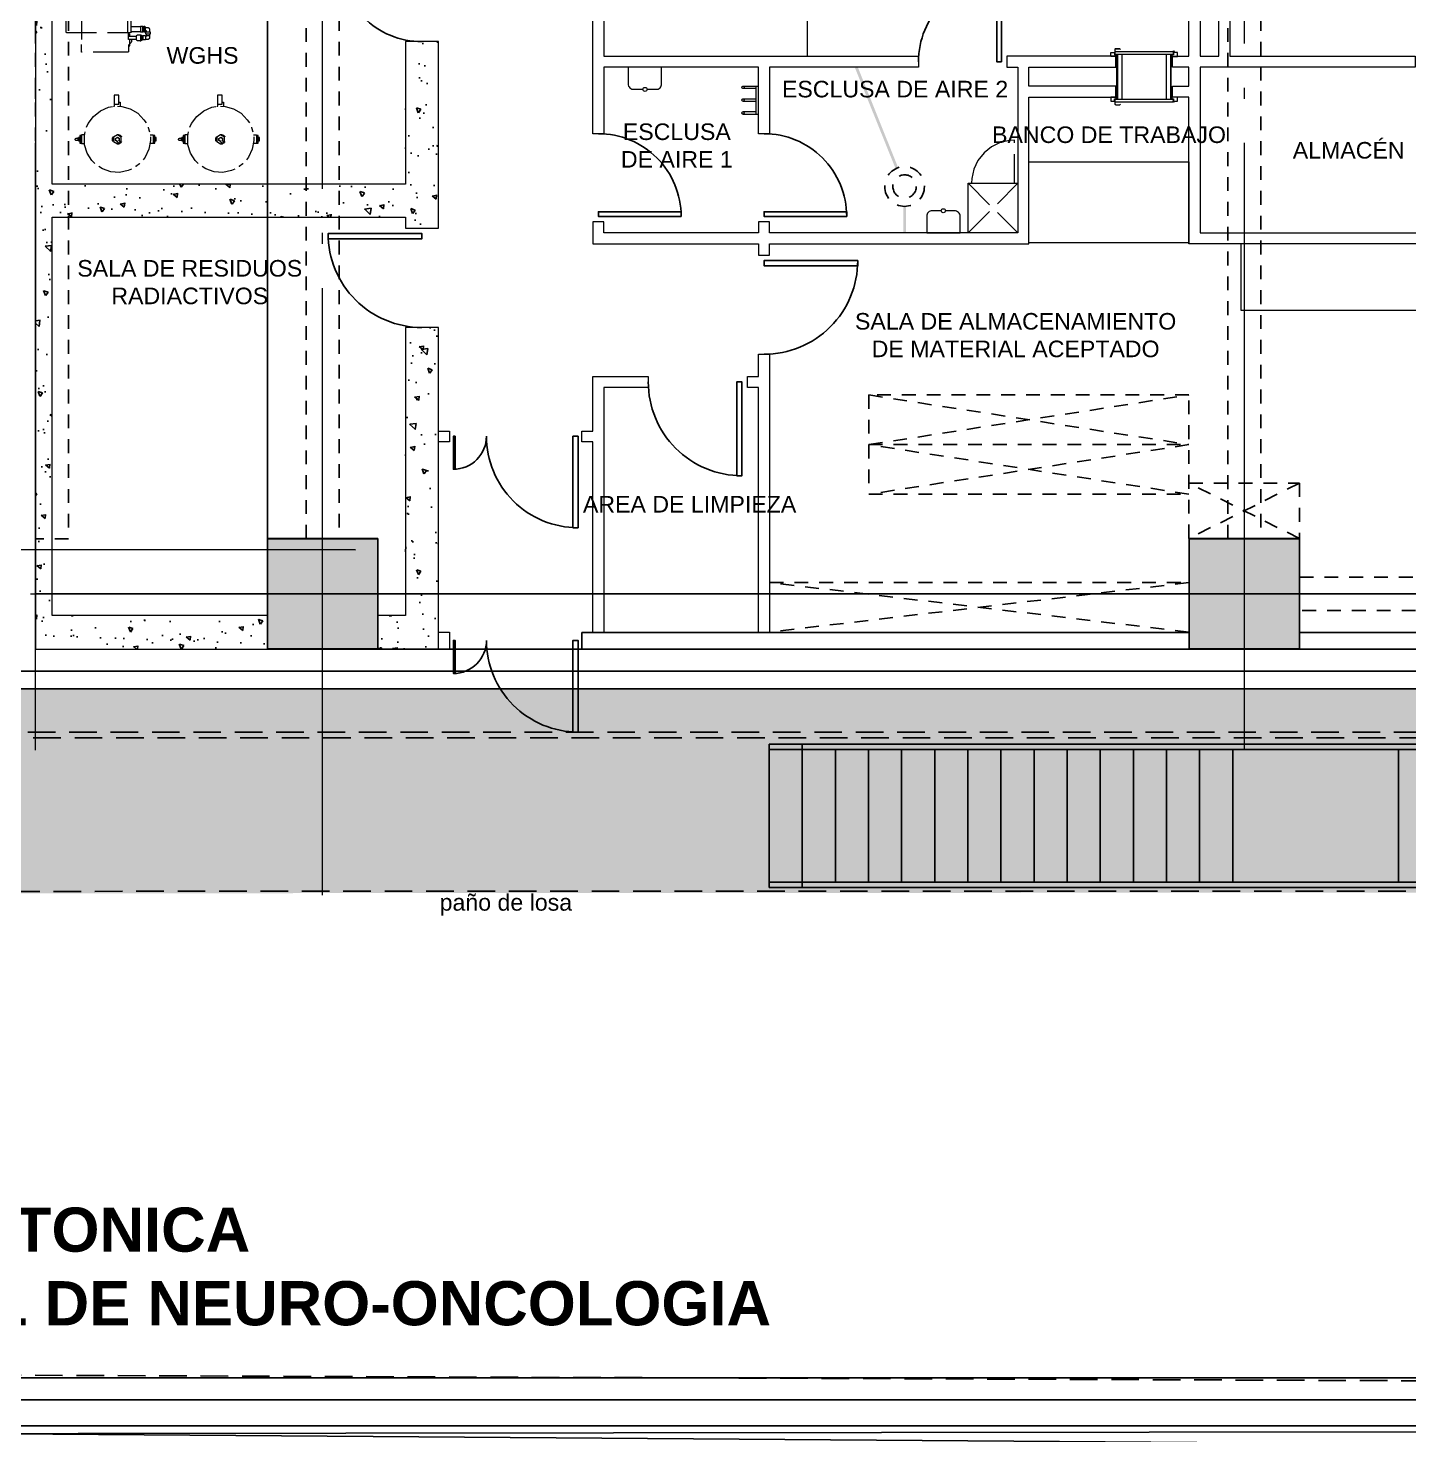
# Model space of a CAD drawing. Header units: metres. Extents: x -22 to 564, y 0 to 143.
# Drawn here: x -5.74 to 6.77, y 26.41 to 39.15 of the extents above; entities that cross this region are included whole.
import ezdxf
from ezdxf.xclip import XClip

# ---------------------------------------------------------------- set-up
doc = ezdxf.new("R2010")
doc.units = ezdxf.units.M
doc.header["$XCLIPFRAME"] = 2
for name, pattern in [('EJES630', [6.3, 5.5, -0.4, 0, -0.4]), ('XREF  PB CONJ$0$CENTER', [50.8, 31.75, -6.35, 6.35, -6.35]), ('XREF  PB CONJ$0$DASHED2', [0.375, 0.25, -0.125]), ('XREF  PB CONJ$0$EJES630', [6.3, 5.5, -0.4, 0, -0.4]), ('XREF  PB CONJ$0$HIDDE150', [0.24, 0.15, -0.09]), ('XREF PB NEURO-ONCOLOGIA$0$DASHED2', [0.375, 0.25, -0.125]), ('XREF PB NEURO-ONCOLOGIA$0$HIDDEN2', [0.1875, 0.125, -0.0625]), ('XREF RADIOFARMACIA$0$CONJUNTO TLAHUAC$0$HIDDEN2', [0.1875, 0.125, -0.0625]), ('XREF RADIOFARMACIA$0$PDF_IMPORT', [1, 0.8, -0.2])]:
    doc.linetypes.add(name, pattern=pattern)
for name, color, linetype in [('COTAS EJES', 8, 'Continuous'), ('TEXTO', 7, 'Continuous'), ('XREF  PB CONJ$0$BARDA', 52, 'Continuous'), ('XREF  PB CONJ$0$CANCELES', 1, 'Continuous'), ('XREF  PB CONJ$0$PARQUE', 251, 'Continuous'), ('XREF  PB CONJ$0$POLIGONAL', 22, 'XREF  PB CONJ$0$HIDDE150'), ('XREF  PB CONJ$0$REFERENCIA COLUMNAS NEURO', 7, 'Continuous'), ('XREF  PB CONJ$0$TUNEL PERIMETRO', 52, 'XREF  PB CONJ$0$DASHED2'), ('XREF PB NEURO-ONCOLOGIA$0$-CG-M-WALL', 7, 'Continuous'), ('XREF PB NEURO-ONCOLOGIA$0$COLUMNAS', 6, 'Continuous'), ('XREF PB NEURO-ONCOLOGIA$0$CONTRAVENTEOS', 6, 'XREF PB NEURO-ONCOLOGIA$0$HIDDEN2'), ('XREF PB NEURO-ONCOLOGIA$0$ELEVADOR Y ESC', 251, 'Continuous'), ('XREF PB NEURO-ONCOLOGIA$0$LAMINA MULTIPERFORADA', 9, 'Continuous'), ('XREF PB NEURO-ONCOLOGIA$0$NOVIDESA', 11, 'Continuous'), ('XREF RADIOFARMACIA$0$-CG-M-WALL', 7, 'Continuous'), ('XREF RADIOFARMACIA$0$CANCELES', 1, 'Continuous'), ('XREF RADIOFARMACIA$0$COLUMNAS', 6, 'Continuous'), ('XREF RADIOFARMACIA$0$MOBILIARIO', 161, 'Continuous'), ('XREF RADIOFARMACIA$0$Mobiliario Fijo', 40, 'Continuous'), ('XREF RADIOFARMACIA$0$MUROS', 3, 'Continuous'), ('XREF RADIOFARMACIA$0$NOVIDESA', 11, 'Continuous'), ('XREF RADIOFARMACIA$0$PROYECCIÓN', 8, 'XREF RADIOFARMACIA$0$CONJUNTO TLAHUAC$0$HIDDEN2'), ('XREF RADIOFARMACIA$0$PUERTAS', 253, 'Continuous')]:
    doc.layers.add(name, color=color, linetype=linetype)
for name, color, linetype, lineweight in [('EJES', 11, 'EJES630', 0), ('XREF  PB CONJ$0$EJES', 11, 'XREF  PB CONJ$0$EJES630', 0), ('XREF RADIOFARMACIA$0$Bunker', 6, 'Continuous', 18), ('XREF RADIOFARMACIA$0$MUROS DE TABLAROCA', 150, 'Continuous', 13)]:
    doc.layers.add(name, color=color, linetype=linetype, lineweight=lineweight)
doc.layers.get('Defpoints').off()
doc.styles.add('100 LOCALES 25', font='arial.ttf', dxfattribs={"height": 0.25})
doc.styles.add('100 SERVICIOS 40', font='arialbd.ttf', dxfattribs={"height": 0.4})
pattern_1 = [(50, (-2551.04923, -1720.762), (0.455461672, -0.039847714), [0.047625, -0.523875]), (355, (-2551.04923, -1720.762), (-0.088108554, 0.47764211), [0.0381, -0.41910146]), (100.451445, (-2551.01127, -1720.76533), (0.36735312, 0.43779438), [0.04047502, -0.44522561]), (46.1842, (-2551.0492, -1720.635), (0.6776976, -0.10510582), [0.0714375, -0.7858125]), (96.635558, (-2550.99275, -1720.6438), (0.59351034, 0.61856531), [0.06071256, -0.66783902]), (351.18415, (-2551.0492, -1720.635), (0.59351034, 0.61856531), [0.05714992, -0.62864933]), (21, (-2550.98573, -1720.66676), (0.37903598, -0.255662995), [0.047625, -0.523875]), (326, (-2550.98573, -1720.66676), (0.15450507, 0.460469915), [0.0381, -0.4191]), (71.451445, (-2550.95414, -1720.68807), (0.53354105, 0.20480692), [0.04047502, -0.445224844]), (37.5, (-2551.04923, -1720.76201), (0.007721508, 0.211387597), [0, -0.41402, 0, -0.42545, 0, -0.4206875]), (7.5, (-2551.04923, -1720.762), (0.167049156, 0.250451437), [0, -0.24257, 0, -0.404495, 0, -0.1603375]), (327.5, (-2551.19083, -1720.76201), (0.338976488, -0.01432186), [0, -0.15875, 0, -0.4953, 0, -0.657225]), (317.5, (-2551.25433, -1720.762), (0.370322953, 0.063566228), [0, -0.206375, 0, -0.32893, 0, -0.466725])]

# ---------------------------------------------------------------- blocks, each defined once
blk = doc.blocks.new('XREF PB NEURO-ONCOLOGIA$0$C-1')
at = {"layer": 'XREF PB NEURO-ONCOLOGIA$0$-CG-M-WALL', "true_color": 0x636466}
h = blk.add_hatch(color=251, dxfattribs=at)
h.dxf.hatch_style = 1
h.paths.add_polyline_path([(-0.5, -0.5), (-0.5, 0.5), (0.5, 0.5), (0.5, -0.5)])
blk.add_lwpolyline([(-0.5, -0.5), (-0.5, 0.5), (0.5, 0.5), (0.5, -0.5)], close=True)
blk = doc.blocks.new('XREF PB NEURO-ONCOLOGIA')
at = {"layer": 'XREF PB NEURO-ONCOLOGIA$0$CONTRAVENTEOS', "color": 3, "elevation": 0}
for points in [[(1.052, 51.176), (6.902, 51.176), (6.902, 50.876), (1.052, 50.876)], [(0.702, 39.726), (0.702, 32.376), (0.402, 32.376), (0.402, 39.726)]]:
    blk.add_lwpolyline(points, close=True, dxfattribs=at)
at = {"layer": 'XREF PB NEURO-ONCOLOGIA$0$CONTRAVENTEOS', "elevation": 0}
for points in [[(1.052, 48.726), (6.902, 48.726), (6.902, 48.426), (1.052, 48.426)], [(1.052, 40.376), (6.902, 40.376), (6.902, 40.076), (1.052, 40.076)]]:
    blk.add_lwpolyline(points, close=True, dxfattribs=at)
at = {"layer": 'XREF PB NEURO-ONCOLOGIA$0$ELEVADOR Y ESC'}
for p, q in [((-2.108, 44.531, 0), (-2.108, 32.326, 0)), ((-0.808, 44.531, 0), (-2.108, 44.531, 0)), ((-2.058, 44.531, 0), (-2.058, 32.376, 0)), ((-0.858, 44.531, 0), (-0.858, 34.584, 0)), ((-0.808, 44.531, 0), (-0.808, 34.634, 0)), ((-0.808, 44.231, 0), (-2.108, 44.231, 0)), ((-0.858, 43.931, 0), (-2.058, 43.931, 0)), ((-0.858, 43.631, 0), (-2.058, 43.631, 0)), ((-0.858, 43.331, 0), (-2.058, 43.331, 0)), ((-0.858, 43.031, 0), (-2.058, 43.031, 0)), ((-0.858, 42.731, 0), (-2.058, 42.731, 0)), ((-0.858, 42.431, 0), (-2.058, 42.431, 0)), ((-0.858, 42.131, 0), (-2.058, 42.131, 0)), ((-0.858, 41.831, 0), (-2.058, 41.831, 0)), ((-0.858, 41.531, 0), (-2.058, 41.531, 0)), ((-0.858, 41.231, 0), (-2.058, 41.231, 0)), ((-0.858, 40.931, 0), (-2.058, 40.931, 0)), ((-0.858, 40.631, 0), (-2.058, 40.631, 0)), ((-0.858, 40.331, 0), (-2.058, 40.331, 0)), ((-0.858, 38.831, 0), (-2.058, 38.831, 0))]:
    blk.add_line(p, q, dxfattribs=at)
at = {"layer": 'XREF PB NEURO-ONCOLOGIA$0$LAMINA MULTIPERFORADA', "linetype": 'XREF PB NEURO-ONCOLOGIA$0$DASHED2', "elevation": 0}
for points in [[(-0.751, 60.886), (17.014, 60.886), (17.014, 26.926), (22.312, 26.926), (22.312, -3.054), (-0.751, -3.054)], [(-0.701, 60.836), (16.964, 60.836), (16.964, 26.876), (22.262, 26.876), (22.262, -3.004), (-0.701, -3.004)]]:
    blk.add_lwpolyline(points, close=True, dxfattribs=at)
at = {"layer": 'XREF PB NEURO-ONCOLOGIA$0$NOVIDESA', "elevation": 0}
for points in [[(16.362, 26.226), (16.362, 60.236), (-0.308, 60.236), (-0.308, 32.376)], [(-0.148, 32.376), (-0.148, 60.076), (16.202, 60.076), (16.202, 26.066)]]:
    blk.add_lwpolyline(points, dxfattribs=at)
at = {"layer": 'XREF PB NEURO-ONCOLOGIA$0$COLUMNAS'}
for p in [(0.552, 48.576, 0), (0.552, 40.226, 0)]:
    blk.add_blockref('XREF PB NEURO-ONCOLOGIA$0$C-1', p, dxfattribs=at)
blk = doc.blocks.new('XREF  PB CONJ$0$A$C7782c7fa')
for points in [[(9.754, 6.741), (0, 0), (-59.721, 84.862)], [(5.682, 4.61), (-26.343, 50.118)]]:
    blk.add_lwpolyline(points)
at = {"extrusion": (-0.000703972, -0.00049541, 1)}
blk.add_lwpolyline([(-24.349, 47.979), (-35.302, 63.544)], dxfattribs=at)
blk.add_lwpolyline([(3.876, 6.307), (21.255, 18.537), (6.107, 40.061), (1.773, 37.011), (-12.5, 57.292), (-25.544, 48.113)], close=True)
blk = doc.blocks.new('XREF  PB CONJ')
at = {"layer": 'XREF  PB CONJ$0$PARQUE', "true_color": 0x136734}
h = blk.add_hatch(dxfattribs=at)
h.set_pattern_fill('CROSS', color=116, scale=0.02, angle=90)
edge = h.paths.add_edge_path()
edge.add_line((3.588, 104.606), (1.694, 104.368))
edge.add_line((1.694, 104.368), (2.478, 17.608))
edge.add_line((2.478, 17.608), (97.731, 17.934))
edge.add_arc((97.725, 19.237), 1.303, 270.2752, 363.1006)
edge.add_line((99.026, 19.307), (96.476, 19.308))
edge.add_line((96.476, 19.308), (96.602, 20.224))
edge.add_line((96.602, 20.224), (62.413, 20.224))
edge.add_arc((58.633, 24.654), 5.823, 229.5247, 310.4753, ccw=False)
edge.add_line((54.853, 20.224), (26.253, 20.219))
edge.add_line((26.253, 20.219), (4.284, 20.03))
edge.add_line((4.284, 20.03), (4.055, 46.691))
edge.add_line((4.055, 46.691), (2.388, 46.691))
edge.add_line((2.388, 46.691), (2.388, 54.803))
edge.add_line((2.388, 54.803), (3.985, 54.803))
edge.add_line((3.985, 54.803), (3.746, 82.668))
edge.add_line((3.746, 82.668), (3.618, 95.256))
edge.add_line((3.618, 95.256), (3.588, 104.606))
at = {"color": 6, "lineweight": 5}
blk.add_line((-2.134, 17.408), (-3.024, 121.174, 0.038), dxfattribs=at)
at = {"layer": 'XREF  PB CONJ$0$BARDA'}
blk.add_lwpolyline([(99.026, 19.307), (99.026, 19.234, -0.413133), (97.731, 17.934), (9.722, 17.609), (-1.936, 17.608), (-2.822, 120.974), (10.082, 120.993)], format="xyb", dxfattribs=at)
at = {"layer": 'XREF  PB CONJ$0$CANCELES', "linetype": 'ByBlock'}
blk.add_line((-3.024, 121.174), (-2.134, 17.408), dxfattribs=at)
at = {"layer": 'XREF  PB CONJ$0$EJES', "linetype": 'XREF  PB CONJ$0$CENTER', "ltscale": 0.1}
blk.add_line((-3.024, 121.174, 0.038), (-2.134, 17.408), dxfattribs=at)
at = {"layer": 'XREF  PB CONJ$0$POLIGONAL'}
blk.add_lwpolyline([(190.821, 18.088), (141.81, 17.896), (9.723, 17.409), (-2.134, 17.408), (-3.024, 121.174), (143.126, 121.39), (183.017, 121.366), (192.17, 121.366), (192.17, 18.093), (192.021, 18.093)], close=True, dxfattribs=at)
at = {"layer": 'XREF  PB CONJ$0$TUNEL PERIMETRO'}
blk.add_lwpolyline([(1.593, 114.754), (1.978, 74.93), (2.48, 17.408), (-2.134, 17.408), (-2.399, 74.832), (-2.968, 114.641)], close=True, dxfattribs=at)
at = {"layer": 'XREF  PB CONJ$0$REFERENCIA COLUMNAS NEURO', "color": 1, "lineweight": 5, "rotation": 325.356105481422}
blk.add_blockref('XREF  PB CONJ$0$A$C7782c7fa', (-2.134, 17.408), dxfattribs=at)
blk = doc.blocks.new('XREF RADIOFARMACIA$0$MOB FIJO')
at = {"layer": 'XREF RADIOFARMACIA$0$Mobiliario Fijo', "lineweight": 15}
for points in [[(2544.268, 1739.102), (2544.268, 1739.063), (2544.273, 1739.055)], [(2544.319, 1739.088), (2544.723, 1739.088)], [(2544.723, 1739.083), (2544.319, 1739.083)], [(2544.723, 1739.043), (2544.319, 1739.043)], [(2544.751, 1739.103), (2544.751, 1738.578), (2544.723, 1738.578), (2544.723, 1739.103), (2544.771, 1739.103)], [(2544.769, 1739.055), (2544.774, 1739.063), (2544.774, 1739.102), (2544.774, 1739.063)], [(2544.723, 1738.642), (2544.319, 1738.642)], [(2544.723, 1738.602), (2544.319, 1738.602)], [(2544.319, 1738.597), (2544.723, 1738.597)], [(2544.741, 1738.565), (2544.741, 1738.571)]]:
    blk.add_lwpolyline(points, dxfattribs=at)
blk.add_lwpolyline([(2544.272, 1739.106, 0.414215), (2544.271, 1739.103), (2544.319, 1739.103), (2544.319, 1738.578), (2544.291, 1738.578), (2544.291, 1739.103)], format="xyb", dxfattribs=at)
for points in [[(2544.322, 1739.094), (2544.337, 1739.094), (2544.337, 1739.143), (2544.301, 1739.143), (2544.301, 1739.109), (2544.322, 1739.109)], [(2544.72, 1739.109), (2544.72, 1739.094), (2544.705, 1739.094), (2544.705, 1739.143), (2544.741, 1739.143), (2544.741, 1739.109)], [(2544.337, 1738.539), (2544.337, 1738.59), (2544.322, 1738.59), (2544.322, 1738.575), (2544.301, 1738.575), (2544.301, 1738.539)], [(2544.705, 1738.539), (2544.741, 1738.539), (2544.741, 1738.575), (2544.72, 1738.575), (2544.72, 1738.59), (2544.705, 1738.59)]]:
    blk.add_lwpolyline(points, close=True, dxfattribs=at)
for centre in [(2544.297, 1738.573), (2544.748, 1738.573)]:
    blk.add_circle(centre, 0.00619, dxfattribs=at)
for centre, start, end in [((2544.272, 1739.065), 179.9998, 209.9986), ((2544.773, 1739.104), 359.9999, 90.0001), ((2544.773, 1739.065), 330.0014, 0.0002)]:
    blk.add_arc(centre, 0.00206, start, end, dxfattribs=at)
blk = doc.blocks.new('XREF RADIOFARMACIA$0$B3')
at = {"lineweight": 5}
for points in [[(2537.161, 1734.828), (2537.011, 1734.828), (2537.011, 1734.528), (2537.161, 1734.528)], [(2537.211, 1734.697), (2537.211, 1734.778)], [(2537.211, 1734.579), (2537.211, 1734.66)]]:
    blk.add_lwpolyline(points, dxfattribs=at)
blk.add_circle((2537.212, 1734.68), 0.0186, dxfattribs=at)
for centre, radius, start, end in [((2537.167, 1734.785), 0.0436, 351.6207, 98.3793), ((2537.164, 1734.575), 0.047, 266.7607, 4.809)]:
    blk.add_arc(centre, radius, start, end, dxfattribs=at)
blk = doc.blocks.new('XREF RADIOFARMACIA$0$B4')
at = {"linetype": 'XREF RADIOFARMACIA$0$PDF_IMPORT', "lineweight": 5, "ltscale": 0.331467}
blk.add_lwpolyline([(2536.166, 1735.728), (2536.166, 1736.118), (2536.21, 1736.116), (2536.296, 1736.096), (2536.374, 1736.058), (2536.442, 1736.004), (2536.497, 1735.935), (2536.534, 1735.857), (2536.554, 1735.772), (2536.556, 1735.728)], dxfattribs=at)
at = {"linetype": 'XREF RADIOFARMACIA$0$PDF_IMPORT', "lineweight": 5, "ltscale": 0.343657}
for points in [[(2536.586, 1735.278), (2536.136, 1735.728)], [(2536.586, 1735.728), (2536.136, 1735.278)]]:
    blk.add_lwpolyline(points, dxfattribs=at)
at = {"lineweight": 5}
blk.add_lwpolyline([(2536.136, 1735.728), (2536.136, 1735.278), (2536.586, 1735.278), (2536.586, 1735.728)], close=True, dxfattribs=at)
blk = doc.blocks.new('XREF RADIOFARMACIA$0$B2')
at = {"lineweight": 5}
for points in [[(2537.222, 1733.919), (2537.222, 1733.799), (2537.222, 1733.778), (2537.473, 1733.778), (2537.473, 1733.919)], [(2537.242, 1733.799), (2537.242, 1733.919)], [(2537.337, 1733.799), (2537.337, 1733.919)], [(2537.358, 1733.799), (2537.358, 1733.919)], [(2537.454, 1733.799), (2537.454, 1733.919)], [(2537.222, 1733.799), (2537.473, 1733.799)]]:
    blk.add_lwpolyline(points, dxfattribs=at)
for centre in [(2537.232, 1733.919), (2537.349, 1733.919), (2537.464, 1733.919)]:
    blk.add_circle(centre, 0.0103, dxfattribs=at)
blk = doc.blocks.new('XREF RADIOFARMACIA$0$B7')
at = {"lineweight": 5}
for points in [[(2529.245, 1748.862), (2529.211, 1748.862), (2529.175, 1748.862), (2529.175, 1748.85), (2529.211, 1748.85), (2529.245, 1748.85)], [(2529.202, 1748.891), (2529.202, 1748.883), (2529.2, 1748.883), (2529.2, 1748.896), (2529.204, 1748.896), (2529.202, 1748.895), (2529.202, 1748.894), (2529.202, 1748.892)], [(2529.219, 1748.891), (2529.219, 1748.892), (2529.218, 1748.894), (2529.218, 1748.895), (2529.218, 1748.896), (2529.22, 1748.896), (2529.22, 1748.883), (2529.219, 1748.883)], [(2529.607, 1748.506), (2529.61, 1748.507), (2529.61, 1748.551), (2529.53, 1748.551), (2529.53, 1748.507), (2529.531, 1748.506)], [(2529.175, 1748.192), (2529.175, 1748.18), (2529.211, 1748.18), (2529.245, 1748.18), (2529.245, 1748.192), (2529.211, 1748.192)]]:
    blk.add_lwpolyline(points, close=True, dxfattribs=at)
for points in [[(2529.18, 1748.846), (2529.18, 1748.85)], [(2529.226, 1748.862), (2529.226, 1748.872), (2529.196, 1748.872), (2529.196, 1748.862)], [(2529.2, 1748.887), (2529.2, 1748.89), (2529.2, 1748.891), (2529.2, 1748.894), (2529.2, 1748.895)], [(2529.2, 1748.872), (2529.2, 1748.877), (2529.201, 1748.877), (2529.22, 1748.877), (2529.22, 1748.883)], [(2529.201, 1748.896), (2529.201, 1748.898), (2529.202, 1748.899), (2529.205, 1748.901), (2529.207, 1748.902), (2529.208, 1748.902), (2529.211, 1748.902), (2529.212, 1748.902), (2529.213, 1748.902), (2529.216, 1748.901), (2529.218, 1748.899), (2529.219, 1748.898), (2529.22, 1748.896)], [(2529.201, 1748.877), (2529.201, 1748.883)], [(2529.211, 1748.85), (2529.211, 1748.862)], [(2529.22, 1748.895), (2529.22, 1748.894), (2529.222, 1748.891), (2529.22, 1748.89), (2529.22, 1748.887)], [(2529.22, 1748.877), (2529.222, 1748.877), (2529.22, 1748.872)], [(2529.24, 1748.85), (2529.24, 1748.846)], [(2529.251, 1748.818), (2529.251, 1748.846), (2529.171, 1748.846), (2529.171, 1748.818)], [(2529.187, 1748.482), (2529.18, 1748.486), (2529.175, 1748.493), (2529.171, 1748.5), (2529.167, 1748.508), (2529.165, 1748.517), (2529.165, 1748.521)], [(2529.186, 1748.493), (2529.19, 1748.486), (2529.23, 1748.486), (2529.251, 1748.521), (2529.23, 1748.555), (2529.19, 1748.555), (2529.169, 1748.521), (2529.175, 1748.513)], [(2529.194, 1748.525), (2529.172, 1748.511), (2529.183, 1748.492), (2529.205, 1748.506)], [(2529.189, 1748.559), (2529.196, 1748.564), (2529.204, 1748.565), (2529.212, 1748.566), (2529.22, 1748.565), (2529.229, 1748.562), (2529.233, 1748.559)], [(2529.19, 1748.522), (2529.2, 1748.539), (2529.219, 1748.539), (2529.23, 1748.519), (2529.22, 1748.503), (2529.201, 1748.503)], [(2529.19, 1748.522), (2529.19, 1748.522)], [(2529.194, 1748.521), (2529.194, 1748.522), (2529.196, 1748.525), (2529.196, 1748.528), (2529.198, 1748.531), (2529.2, 1748.533), (2529.202, 1748.535), (2529.205, 1748.536), (2529.208, 1748.537), (2529.211, 1748.537)], [(2529.201, 1748.503), (2529.201, 1748.503)], [(2529.226, 1748.521), (2529.226, 1748.518), (2529.224, 1748.515), (2529.223, 1748.513), (2529.222, 1748.51), (2529.219, 1748.508), (2529.218, 1748.506), (2529.213, 1748.506), (2529.211, 1748.504)], [(2529.255, 1748.521), (2529.255, 1748.513), (2529.252, 1748.504), (2529.248, 1748.496), (2529.242, 1748.489), (2529.237, 1748.484), (2529.233, 1748.482)], [(2529.508, 1748.554), (2529.511, 1748.554), (2529.511, 1748.546)], [(2529.511, 1748.496), (2529.511, 1748.488), (2529.508, 1748.488)], [(2529.509, 1748.546), (2529.53, 1748.546)], [(2529.548, 1748.506), (2529.548, 1748.496), (2529.509, 1748.496)], [(2528.991, 1748.317), (2528.988, 1748.32), (2528.963, 1748.352), (2528.962, 1748.353)], [(2529.251, 1748.224), (2529.251, 1748.196), (2529.171, 1748.196), (2529.171, 1748.224)], [(2529.319, 1748.242), (2529.318, 1748.242), (2529.279, 1748.229), (2529.277, 1748.229)], [(2529.18, 1748.192), (2529.18, 1748.196)], [(2529.196, 1748.18), (2529.196, 1748.17), (2529.226, 1748.17), (2529.226, 1748.18)], [(2529.24, 1748.196), (2529.24, 1748.192)]]:
    blk.add_lwpolyline(points, dxfattribs=at)
at = {"linetype": 'XREF RADIOFARMACIA$0$PDF_IMPORT', "lineweight": 5, "ltscale": 0.270576}
blk.add_lwpolyline([(2528.991, 1748.726), (2529.017, 1748.751), (2529.084, 1748.793), (2529.16, 1748.817), (2529.241, 1748.819), (2529.278, 1748.813)], dxfattribs=at)
at = {"linetype": 'XREF RADIOFARMACIA$0$PDF_IMPORT', "lineweight": 5, "ltscale": 0.277402}
blk.add_lwpolyline([(2529.321, 1748.8), (2529.354, 1748.784), (2529.418, 1748.737), (2529.468, 1748.674), (2529.5, 1748.601), (2529.506, 1748.565)], dxfattribs=at)
at = {"linetype": 'XREF RADIOFARMACIA$0$PDF_IMPORT', "lineweight": 5, "ltscale": 0.255334}
blk.add_lwpolyline([(2528.94, 1748.392), (2528.927, 1748.423), (2528.911, 1748.5), (2528.916, 1748.58), (2528.942, 1748.656), (2528.963, 1748.69)], dxfattribs=at)
at = {"linetype": 'XREF RADIOFARMACIA$0$PDF_IMPORT', "lineweight": 5, "ltscale": 0.300519}
blk.add_lwpolyline([(2529.511, 1748.521), (2529.508, 1748.481), (2529.486, 1748.404), (2529.446, 1748.335), (2529.388, 1748.28), (2529.359, 1748.261)], dxfattribs=at)
at = {"linetype": 'XREF RADIOFARMACIA$0$PDF_IMPORT', "lineweight": 5, "ltscale": 0.248332}
blk.add_lwpolyline([(2529.233, 1748.222), (2529.2, 1748.221), (2529.121, 1748.235), (2529.048, 1748.268), (2529.024, 1748.287)], dxfattribs=at)
blk = doc.blocks.new('XREF RADIOFARMACIA$0$B8')
at = {"lineweight": 5}
for points in [[(2530.178, 1748.982), (2530.178, 1748.983), (2530.178, 1748.984), (2530.179, 1748.986), (2530.181, 1748.986), (2530.182, 1748.987)], [(2530.723, 1748.987), (2530.724, 1748.986), (2530.725, 1748.986), (2530.727, 1748.984), (2530.727, 1748.983), (2530.727, 1748.982)], [(2530, 1748.844), (2530, 1748.846), (2530.002, 1748.846), (2530.002, 1748.847), (2530.003, 1748.847), (2530.004, 1748.847), (2530.068, 1748.847)], [(2530.178, 1748.847), (2530.113, 1748.847)], [(2530.178, 1748.841), (2530.178, 1748.843), (2530.178, 1748.844), (2530.178, 1748.846), (2530.179, 1748.846), (2530.181, 1748.847), (2530.182, 1748.847)], [(2530.779, 1748.797), (2530.779, 1748.841), (2530.779, 1748.843), (2530.779, 1748.844), (2530.778, 1748.846), (2530.776, 1748.846), (2530.776, 1748.847), (2530.775, 1748.847), (2530.732, 1748.847), (2530.731, 1748.847), (2530.729, 1748.846), (2530.728, 1748.846), (2530.728, 1748.844), (2530.727, 1748.843), (2530.727, 1748.841), (2530.727, 1748.843), (2530.727, 1748.844), (2530.727, 1748.846), (2530.725, 1748.846), (2530.724, 1748.847), (2530.723, 1748.847)], [(2530.779, 1748.815), (2530.779, 1748.815)], [(2530.779, 1748.768), (2530.779, 1748.768)], [(2530.779, 1748.707), (2530.779, 1748.752)], [(2530.654, 1748.707), (2530.63, 1748.707), (2530.629, 1748.707), (2530.628, 1748.707), (2530.628, 1748.705), (2530.626, 1748.705), (2530.626, 1748.704), (2530.625, 1748.702)], [(2530.789, 1748.669), (2530.789, 1748.702), (2530.789, 1748.704), (2530.789, 1748.705), (2530.787, 1748.705), (2530.787, 1748.707), (2530.786, 1748.707), (2530.784, 1748.707), (2530.732, 1748.707), (2530.731, 1748.707), (2530.729, 1748.707), (2530.729, 1748.705), (2530.728, 1748.705), (2530.728, 1748.704), (2530.727, 1748.702), (2530.727, 1748.704), (2530.727, 1748.705), (2530.725, 1748.705), (2530.725, 1748.707), (2530.724, 1748.707), (2530.723, 1748.707), (2530.699, 1748.707)], [(2530.789, 1748.58), (2530.789, 1748.624)], [(2530.625, 1748.502), (2530.626, 1748.5), (2530.626, 1748.499), (2530.628, 1748.497), (2530.629, 1748.497), (2530.63, 1748.497), (2530.654, 1748.497)], [(2530.699, 1748.497), (2530.723, 1748.497), (2530.724, 1748.497), (2530.725, 1748.497), (2530.727, 1748.499), (2530.727, 1748.5), (2530.727, 1748.502), (2530.728, 1748.5), (2530.728, 1748.499), (2530.729, 1748.497), (2530.731, 1748.497), (2530.732, 1748.497), (2530.784, 1748.497), (2530.786, 1748.497), (2530.787, 1748.497), (2530.789, 1748.499), (2530.789, 1748.5), (2530.789, 1748.502), (2530.789, 1748.535)], [(2530.723, 1748.427), (2530.724, 1748.427), (2530.725, 1748.427), (2530.725, 1748.429), (2530.727, 1748.429), (2530.727, 1748.43), (2530.727, 1748.431), (2530.728, 1748.43), (2530.728, 1748.429), (2530.729, 1748.429), (2530.729, 1748.427), (2530.731, 1748.427), (2530.732, 1748.427), (2530.775, 1748.427), (2530.776, 1748.427), (2530.778, 1748.429), (2530.779, 1748.43), (2530.779, 1748.431), (2530.779, 1748.497)], [(2530.068, 1748.42), (2530.004, 1748.42), (2530.003, 1748.42), (2530.002, 1748.422), (2530, 1748.423), (2530, 1748.425)], [(2530.057, 1748.42), (2530.057, 1748.412), (2530.058, 1748.411), (2530.058, 1748.409), (2530.059, 1748.408), (2530.061, 1748.408), (2530.062, 1748.408), (2530.113, 1748.408)], [(2530.113, 1748.393), (2530.105, 1748.393), (2530.097, 1748.394), (2530.088, 1748.397), (2530.081, 1748.401), (2530.075, 1748.408)], [(2530.154, 1748.308), (2530.156, 1748.306), (2530.156, 1748.305), (2530.154, 1748.304), (2530.103, 1748.304), (2530.103, 1748.305), (2530.103, 1748.306), (2530.103, 1748.308), (2530.154, 1748.308), (2530.154, 1748.313), (2530.154, 1748.316), (2530.154, 1748.33), (2530.153, 1748.33), (2530.153, 1748.331), (2530.153, 1748.341), (2530.148, 1748.343), (2530.148, 1748.345), (2530.148, 1748.35), (2530.112, 1748.35), (2530.112, 1748.345), (2530.112, 1748.343), (2530.11, 1748.343), (2530.105, 1748.341), (2530.105, 1748.331), (2530.105, 1748.33), (2530.105, 1748.316), (2530.103, 1748.313), (2530.103, 1748.308)], [(2530.112, 1748.35), (2530.112, 1748.35)], [(2530.113, 1748.35), (2530.113, 1748.42), (2530.178, 1748.42)], [(2530.145, 1748.408), (2530.157, 1748.408), (2530.159, 1748.408), (2530.16, 1748.408), (2530.161, 1748.409), (2530.163, 1748.411), (2530.163, 1748.412), (2530.163, 1748.42)], [(2530.145, 1748.42), (2530.145, 1748.35)], [(2530.148, 1748.35), (2530.148, 1748.35)], [(2530.182, 1748.427), (2530.181, 1748.427), (2530.179, 1748.427), (2530.179, 1748.429), (2530.178, 1748.429), (2530.178, 1748.43), (2530.178, 1748.431)], [(2530.182, 1748.397), (2530.181, 1748.397), (2530.179, 1748.397), (2530.179, 1748.398), (2530.178, 1748.398), (2530.178, 1748.4), (2530.178, 1748.401), (2530.178, 1748.403)], [(2530.183, 1748.31), (2530.183, 1748.397)], [(2530.231, 1748.397), (2530.231, 1748.31), (2530.183, 1748.31), (2530.183, 1748.29), (2530.231, 1748.29), (2530.231, 1748.31)], [(2530.727, 1748.403), (2530.727, 1748.401), (2530.727, 1748.4), (2530.727, 1748.398), (2530.725, 1748.398), (2530.725, 1748.397), (2530.724, 1748.397), (2530.723, 1748.397)], [(2530.106, 1748.304), (2530.106, 1748.304)], [(2530.11, 1748.304), (2530.106, 1748.304)], [(2530.149, 1748.294), (2530.148, 1748.294), (2530.145, 1748.293), (2530.143, 1748.293), (2530.141, 1748.293), (2530.139, 1748.294), (2530.137, 1748.294), (2530.137, 1748.304), (2530.149, 1748.304), (2530.149, 1748.294), (2530.148, 1748.294), (2530.146, 1748.293), (2530.112, 1748.293), (2530.11, 1748.294)], [(2530.112, 1748.288), (2530.112, 1748.293)], [(2530.152, 1748.229), (2530.13, 1748.229), (2530.127, 1748.229), (2530.124, 1748.231), (2530.121, 1748.232), (2530.12, 1748.233), (2530.119, 1748.235), (2530.117, 1748.236), (2530.116, 1748.239), (2530.114, 1748.242), (2530.114, 1748.244), (2530.114, 1748.266)], [(2530.137, 1748.294), (2530.132, 1748.294), (2530.127, 1748.293), (2530.123, 1748.294), (2530.117, 1748.294)], [(2530.143, 1748.266), (2530.143, 1748.258), (2530.152, 1748.258)], [(2530.146, 1748.293), (2530.146, 1748.288)], [(2530.153, 1748.304), (2530.149, 1748.304)], [(2530.163, 1748.261), (2530.153, 1748.261), (2530.152, 1748.258), (2530.152, 1748.229), (2530.153, 1748.226), (2530.163, 1748.228)], [(2530.153, 1748.304), (2530.153, 1748.304)], [(2530.181, 1748.273), (2530.181, 1748.282), (2530.234, 1748.282), (2530.234, 1748.273), (2530.227, 1748.273), (2530.22, 1748.273), (2530.207, 1748.273), (2530.194, 1748.273), (2530.187, 1748.273), (2530.181, 1748.273), (2530.185, 1748.273), (2530.187, 1748.273), (2530.207, 1748.273), (2530.227, 1748.273), (2530.23, 1748.273), (2530.234, 1748.273)], [(2530.183, 1748.282), (2530.183, 1748.29)], [(2530.222, 1748.266), (2530.222, 1748.244), (2530.222, 1748.242), (2530.22, 1748.239), (2530.22, 1748.236), (2530.219, 1748.235), (2530.216, 1748.233), (2530.215, 1748.232), (2530.212, 1748.231), (2530.209, 1748.229), (2530.207, 1748.229), (2530.185, 1748.229)], [(2530.185, 1748.258), (2530.193, 1748.258), (2530.193, 1748.266)], [(2530.19, 1748.273), (2530.19, 1748.268), (2530.193, 1748.266), (2530.222, 1748.266), (2530.225, 1748.268), (2530.225, 1748.273)], [(2530.194, 1748.273), (2530.194, 1748.282)], [(2530.22, 1748.273), (2530.22, 1748.282)], [(2530.231, 1748.29), (2530.231, 1748.282)]]:
    blk.add_lwpolyline(points, dxfattribs=at)
at = {"linetype": 'XREF RADIOFARMACIA$0$PDF_IMPORT', "lineweight": 5, "ltscale": 0.34116}
for points in [[(2530.178, 1748.982), (2530.178, 1748.403)], [(2530.723, 1748.987), (2530.182, 1748.987)], [(2530.727, 1748.403), (2530.727, 1748.982)], [(2530.723, 1748.847), (2530.182, 1748.847)], [(2530.182, 1748.427), (2530.723, 1748.427)], [(2530.182, 1748.397), (2530.723, 1748.397)]]:
    blk.add_lwpolyline(points, dxfattribs=at)
at = {"linetype": 'XREF RADIOFARMACIA$0$PDF_IMPORT', "lineweight": 5, "ltscale": 0.392851}
blk.add_lwpolyline([(2530, 1748.425), (2530, 1748.844)], dxfattribs=at)
at = {"linetype": 'XREF RADIOFARMACIA$0$PDF_IMPORT', "lineweight": 5}
blk.add_lwpolyline([(2530.779, 1748.814), (2530.779, 1748.715)], dxfattribs=at)
at = {"linetype": 'XREF RADIOFARMACIA$0$PDF_IMPORT', "lineweight": 5, "ltscale": 0.330822}
blk.add_lwpolyline([(2530.625, 1748.702), (2530.625, 1748.502)], dxfattribs=at)
at = {"lineweight": 5}
for points in [[(2530.11, 1748.304), (2530.11, 1748.294), (2530.112, 1748.294), (2530.113, 1748.293), (2530.116, 1748.294), (2530.117, 1748.294), (2530.117, 1748.304), (2530.116, 1748.302), (2530.113, 1748.302)], [(2530.11, 1748.288), (2530.148, 1748.288), (2530.149, 1748.288), (2530.149, 1748.269), (2530.149, 1748.268), (2530.148, 1748.268), (2530.143, 1748.266), (2530.114, 1748.266), (2530.112, 1748.268), (2530.11, 1748.268), (2530.11, 1748.269)], [(2530.163, 1748.225), (2530.163, 1748.262), (2530.163, 1748.264), (2530.182, 1748.264), (2530.183, 1748.264), (2530.183, 1748.262), (2530.185, 1748.258), (2530.185, 1748.229), (2530.183, 1748.226), (2530.183, 1748.225), (2530.182, 1748.225)]]:
    blk.add_lwpolyline(points, close=True, dxfattribs=at)
blk = doc.blocks.new('XREF RADIOFARMACIA$0$C-1')
at = {"layer": 'XREF RADIOFARMACIA$0$-CG-M-WALL', "true_color": 0x636466}
h = blk.add_hatch(color=251, dxfattribs=at)
h.dxf.hatch_style = 1
h.paths.add_polyline_path([(-0.5, -0.5), (-0.5, 0.5), (0.5, 0.5), (0.5, -0.5)])
blk.add_lwpolyline([(-0.5, -0.5), (-0.5, 0.5), (0.5, 0.5), (0.5, -0.5)], close=True)
blk = doc.blocks.new('XREF RADIOFARMACIA$0$GG')
at = {"layer": 'XREF RADIOFARMACIA$0$COLUMNAS'}
for p in [(34.123, 16.903, 0), (34.123, 8.553, 0)]:
    blk.add_blockref('XREF RADIOFARMACIA$0$C-1', p, dxfattribs=at)
blk = doc.blocks.new('XREF RADIOFARMACIA')
at = {"layer": 'XREF RADIOFARMACIA$0$NOVIDESA'}
h = blk.add_hatch(dxfattribs=at)
h.set_pattern_fill('AR-CONC', color=1, scale=0.0025)
h.set_pattern_definition(pattern_1)
edge = h.paths.add_edge_path()
edge.add_line((0.354, 23.215), (0.653, 23.215))
edge.add_line((0.653, 23.215), (0.653, 25.165))
edge.add_line((0.653, 25.165), (4.262, 25.165))
edge.add_line((4.262, 25.165), (4.262, 21.965))
edge.add_line((4.262, 21.965), (4.163, 21.965))
edge.add_line((4.163, 21.965), (4.163, 21.665))
edge.add_line((4.163, 21.665), (5.852, 21.665))
edge.add_line((5.852, 21.665), (5.852, 21.965))
edge.add_line((5.852, 21.965), (4.562, 21.965))
edge.add_line((4.562, 21.965), (4.562, 25.165))
edge.add_line((4.562, 25.165), (6.702, 25.165))
edge.add_line((6.702, 25.165), (6.702, 21.965))
edge.add_line((6.702, 21.965), (6.651, 21.965))
edge.add_line((6.651, 21.965), (6.651, 21.665))
edge.add_line((6.651, 21.665), (7.002, 21.665))
edge.add_line((7.002, 21.665), (7.002, 25.315))
edge.add_line((7.002, 25.315), (0.35, 25.315))
edge.add_line((0.35, 25.315), (0.35, 23.215))
h = blk.add_hatch(dxfattribs=at)
h.set_pattern_fill('AR-CONC', color=1, scale=0.0025)
h.set_pattern_definition(pattern_1)
edge = h.paths.add_edge_path()
edge.add_line((0.35, 22.215), (0.35, 21.665))
edge.add_line((0.35, 21.665), (3.263, 21.665))
edge.add_line((3.263, 21.665), (3.263, 21.965))
edge.add_line((3.263, 21.965), (0.653, 21.965))
edge.add_line((0.653, 21.965), (0.653, 22.215))
edge.add_line((0.653, 22.215), (0.354, 22.215))
at = {"layer": 'XREF RADIOFARMACIA$0$PROYECCIÓN'}
for points in [[(5.624, 17.868), (5.614, 17.892), (4.701, 17.524), (4.71, 17.501)], [(4.361, 17.43), (4.361, 17.454), (4.119, 17.454), (4.119, 17.429)]]:
    blk.add_hatch(color=256, dxfattribs=at).paths.add_polyline_path(points)
at = {"layer": 'XREF RADIOFARMACIA$0$Bunker', "elevation": 0}
blk.add_lwpolyline([(0.354, 23.215), (0.653, 23.215), (0.653, 25.165), (4.262, 25.165), (4.262, 21.965), (4.163, 21.965), (4.163, 21.665), (5.852, 21.665), (5.852, 21.965), (4.562, 21.965), (4.562, 25.165), (6.702, 25.165), (6.702, 21.965), (6.651, 21.965), (6.651, 21.665), (7.002, 21.665), (7.002, 25.315), (0.35, 25.315), (0.35, 23.215)], dxfattribs=at)
at = {"layer": 'XREF RADIOFARMACIA$0$Bunker'}
blk.add_lwpolyline([(0.35, 22.215), (0.35, 21.665), (3.263, 21.665), (3.263, 21.965), (0.653, 21.965), (0.653, 22.215), (0.354, 22.215)], dxfattribs=at)
at = {"layer": 'XREF RADIOFARMACIA$0$CANCELES'}
for points in [[(0.129, 21.53), (0.429, 21.53), (0.429, 21.514), (0.129, 21.514), (0.129, 21.53, 0.414214), (0.429, 21.23)], [(-0.401, 20.401), (0.429, 20.401), (0.429, 20.447), (-0.401, 20.447), (-0.401, 20.401, -0.414214), (0.429, 21.23)]]:
    blk.add_lwpolyline(points, format="xyb", dxfattribs=at)
at = {"layer": 'XREF RADIOFARMACIA$0$CANCELES', "elevation": 0}
for points in [[(1.979, 21.53), (2.278, 21.53), (2.278, 21.514), (1.979, 21.514), (1.979, 21.53, 0.414214), (2.278, 21.23)], [(1.449, 20.401), (2.278, 20.401), (2.278, 20.447), (1.449, 20.447), (1.449, 20.401, -0.414214), (2.278, 21.23)]]:
    blk.add_lwpolyline(points, format="xyb", dxfattribs=at)
at = {"layer": 'XREF RADIOFARMACIA$0$Mobiliario Fijo', "lineweight": 5}
for points in [[(5.719, 18.321), (6.319, 18.321), (6.319, 20.166), (5.719, 20.166)], [(4.03, 16.317), (4.763, 16.317), (4.763, 14.867), (4.03, 14.867)], [(3.42, 11.817), (4.02, 11.817), (4.02, 14.396), (3.42, 14.396)]]:
    blk.add_lwpolyline(points, close=True, dxfattribs=at)
at = {"layer": 'XREF RADIOFARMACIA$0$MUROS', "elevation": 0}
for points in [[(0.35, 14.865), (0.35, 20.365), (0.5, 20.365), (0.5, 14.865)], [(0.35, 6.515), (0.35, 13.865), (0.5, 13.865), (0.5, 6.515)]]:
    blk.add_lwpolyline(points, close=True, dxfattribs=at)
at = {"layer": 'XREF RADIOFARMACIA$0$MUROS DE TABLAROCA'}
for points in [[(0.35, 21.665), (0.504, 21.665), (0.504, 21.566), (0.35, 21.566)], [(2.226, 21.665), (2.325, 21.665), (2.325, 21.566), (2.226, 21.566)]]:
    blk.add_lwpolyline(points, close=True, dxfattribs=at)
for points in [[(0.504, 20.266), (2.226, 20.266), (2.226, 20.365), (2.325, 20.365), (2.325, 20.266), (2.82, 20.266), (2.82, 19.765), (2.72, 19.765), (2.72, 20.166), (0.5, 20.166), (0.5, 20.266)], [(4.219, 20.266), (4.02, 20.266), (4.02, 18.767), (3.919, 18.767), (3.919, 18.666), (4.02, 18.666), (4.02, 16.317), (5.349, 16.317), (5.349, 15.528), (5.449, 15.528), (5.449, 16.317), (5.62, 16.317), (5.62, 15.528), (5.719, 15.528), (5.719, 16.516), (5.62, 16.516), (5.62, 16.417), (4.119, 16.417), (4.119, 18.666), (4.219, 18.666), (4.219, 18.767), (4.119, 18.767), (4.119, 20.166), (4.219, 20.166), (4.219, 20.266)], [(9.998, 20.266), (9.998, 20.166), (8.14, 20.166), (8.14, 19.866), (8.041, 19.866), (8.041, 20.166), (5.719, 20.166), (5.719, 17.317), (5.62, 17.317), (5.62, 18.666), (5.018, 18.666), (5.018, 18.767), (5.62, 18.767), (5.62, 20.166), (5.018, 20.166), (5.018, 20.266), (9.998, 20.266)], [(0.509, 18.767), (2.72, 18.767), (2.72, 18.866), (2.82, 18.866), (2.82, 18.767), (3.02, 18.767), (3.02, 18.666), (0.5, 18.666), (0.5, 18.767), (0.509, 18.767)], [(2.139, 12.729), (2.24, 12.729), (2.24, 11.817), (4.02, 11.817), (4.02, 14.867), (5.349, 14.867), (5.349, 15.017), (5.449, 15.017), (5.449, 14.867), (5.62, 14.867), (5.62, 15.017), (5.719, 15.017), (5.719, 14.867), (6.287, 14.867)], [(6.287, 14.766), (5.719, 14.766), (5.719, 14.597), (6.287, 14.597)], [(6.287, 14.497), (5.719, 14.497), (5.719, 12.817), (5.62, 12.817), (5.62, 14.766), (4.119, 14.766), (4.119, 11.817), (7.752, 11.817)]]:
    blk.add_lwpolyline(points, dxfattribs=at)
at = {"layer": 'XREF RADIOFARMACIA$0$PROYECCIÓN'}
for points in [[(0.504, 14.867), (0.953, 18.666), (0.953, 14.867), (0.504, 18.666)], [(1.853, 13.866), (1.352, 14.867), (2.652, 14.867), (2.652, 17.767), (1.753, 17.767), (1.753, 14.867), (2.202, 17.767), (2.652, 14.867)], [(2.652, 17.767), (2.202, 14.867), (1.753, 17.767)], [(2.202, 17.767), (2.202, 14.867)]]:
    blk.add_lwpolyline(points, dxfattribs=at)
blk.add_lwpolyline([(1.352, 13.866), (1.853, 14.867), (1.853, 13.866)], close=True, dxfattribs=at)
for radius in [0.18, 0.106]:
    blk.add_circle((4.54, 17.443), radius, dxfattribs=at)
at = {"layer": 'XREF RADIOFARMACIA$0$PUERTAS', "elevation": 0}
for points in [[(4.113, 22.665), (4.113, 21.815), (4.066, 21.815), (4.066, 22.665), (4.113, 22.665, 0.414214), (3.263, 21.815)], [(6.601, 22.564), (6.601, 21.815), (6.56, 21.815), (6.56, 22.564), (6.601, 22.564, 0.414214), (5.852, 21.815)]]:
    blk.add_lwpolyline(points, format="xyb", dxfattribs=at)
at = {"layer": 'XREF RADIOFARMACIA$0$PUERTAS'}
for points in [[(4.269, 19.467), (4.269, 20.216), (4.311, 20.216), (4.311, 19.467), (4.269, 19.467, 0.414214), (5.018, 20.216)], [(1.92, 18.916), (2.77, 18.916), (2.77, 18.963), (1.92, 18.963), (1.92, 18.916, -0.414214), (2.77, 19.765)], [(3.869, 17.867), (3.869, 18.716), (3.822, 18.716), (3.822, 17.867), (3.869, 17.867, -0.414214), (3.02, 18.716)], [(4.269, 17.967), (4.269, 18.716), (4.311, 18.716), (4.311, 17.967), (4.269, 17.967, 0.414214), (5.018, 18.716)], [(6.42, 16.566), (5.669, 16.566), (5.669, 16.608), (6.42, 16.608), (6.42, 16.566, 0.414214), (5.669, 17.317)]]:
    blk.add_lwpolyline(points, format="xyb", dxfattribs=at)
blk.add_blockref('XREF RADIOFARMACIA$0$GG', (-33.272, 5.812, 0))
at = {"layer": 'XREF RADIOFARMACIA$0$MOBILIARIO'}
for name, p in [('XREF RADIOFARMACIA$0$B8', (-2524.243, -1723.947)), ('XREF RADIOFARMACIA$0$B7', (-2524.243, -1723.947)), ('XREF RADIOFARMACIA$0$B7', (-2524.243, -1724.883)), ('XREF RADIOFARMACIA$0$B2', (-2532.026, -1715.012)), ('XREF RADIOFARMACIA$0$B3', (-2532.892, -1717.588))]:
    blk.add_blockref(name, p, dxfattribs=at)
at = {"layer": 'XREF RADIOFARMACIA$0$MOBILIARIO', "rotation": 180}
blk.add_blockref('XREF RADIOFARMACIA$0$B3', (2542.631, 1754.474), dxfattribs=at)
at = {"layer": 'XREF RADIOFARMACIA$0$MOBILIARIO', "xscale": -1, "rotation": 270}
blk.add_blockref('XREF RADIOFARMACIA$0$B4', (-1731.159, -2519.719), dxfattribs=at)
at = {"layer": 'XREF RADIOFARMACIA$0$MUROS DE TABLAROCA'}
blk.add_blockref('XREF RADIOFARMACIA$0$MOB FIJO', (-2538.987, -1723.569), dxfattribs=at)

msp = doc.modelspace()

# ---------------------------------------------------------------- block references
at = {"rotation": 90}
msp.add_blockref('XREF PB NEURO-ONCOLOGIA', (45.501, 33.473), dxfattribs=at)

# ---------------------------------------------------------------- next in the draw order: texts
at = {"layer": 'TEXTO', "insert": (-12.887, 28.467), "char_height": 0.4, "width": 13.88116, "attachment_point": 1, "style": '100 SERVICIOS 40'}
msp.add_mtext('PLANTA BAJA ARQUITECTONICA\\PCENTRO INTERNACIONAL DE NEURO-ONCOLOGIA', dxfattribs=at)

# ---------------------------------------------------------------- next in the draw order: block references
ref = msp.add_blockref('XREF  PB CONJ', (67.898, 28.71, 0), dxfattribs=dict(rotation=89.50849308405942))
XClip(ref).set_block_clipping_path([(-2.936402334, 82.9334608569), (21.1250270707, 82.9334608569), (21.1250270707, 49.0397586863), (26.6296707885, 49.0397586863), (26.6284018429, 17.4712422498), (-2.8531787476, 17.4341989701)])

# ---------------------------------------------------------------- next in the draw order: linework, layer by layer
at = {"elevation": 0}
msp.add_lwpolyline([(50.467, 55.973), (18.899, 55.974), (18.899, 50.47), (-14.995, 50.47), (-14.995, 26.408), (50.504, 26.491)], close=True, dxfattribs=at)
at = {"layer": 'COTAS EJES'}
msp.add_line((-18.16, 26.491), (68.365, 26.491), dxfattribs=at)
at = {"layer": 'EJES'}
for p, q in [((-5.675, 32.61), (-5.675, 60.365)), ((-3.075, 31.295), (-3.075, 59.05)), ((5.275, 32.61), (5.275, 59.05)), ((-5.721, 34.025), (52.742, 34.025))]:
    msp.add_line(p, q, dxfattribs=at)

# ---------------------------------------------------------------- next in the draw order: block references
at = {"layer": 'Defpoints', "rotation": 90}
msp.add_blockref('XREF RADIOFARMACIA', (19.64, 33.175, 0), dxfattribs=at)

# ---------------------------------------------------------------- next in the draw order: texts
at = {"layer": 'TEXTO', "color": 0, "char_height": 0.15, "width": 3.08121, "attachment_point": 2, "style": '100 LOCALES 25'}
for s, insert in [('WGHS', (-4.162, 38.977)), ('\\pxqc;ESCLUSA DE AIRE 2', (2.111, 38.672)), ('\\pxqc;ESCLUSA \\PDE AIRE 1', (0.134, 38.286)), ('\\pxqc;BANCO DE TRABAJO', (4.049, 38.259)), ('ALMACÉN', (6.22, 38.118, 0.004)), ('\\pxqc;SALA DE RESIDUOS \\PRADIACTIVOS', (-4.278, 37.049, 0)), ('SALA DE ALMACENAMIENTO DE MATERIAL ACEPTADO', (3.203, 36.569, 0)), ('\\pxqc;AREA DE LIMPIEZA', (0.25, 34.912))]:
    msp.add_mtext(s, dxfattribs=dict(at, insert=insert))
at = {"layer": 'TEXTO', "insert": (-2.252, 31.306), "char_height": 0.15, "width": 1.6749, "attachment_point": 1, "style": '100 LOCALES 25'}
msp.add_mtext('\\pxqc;paño de losa', dxfattribs=at)

doc.saveas('drawing.dxf')
